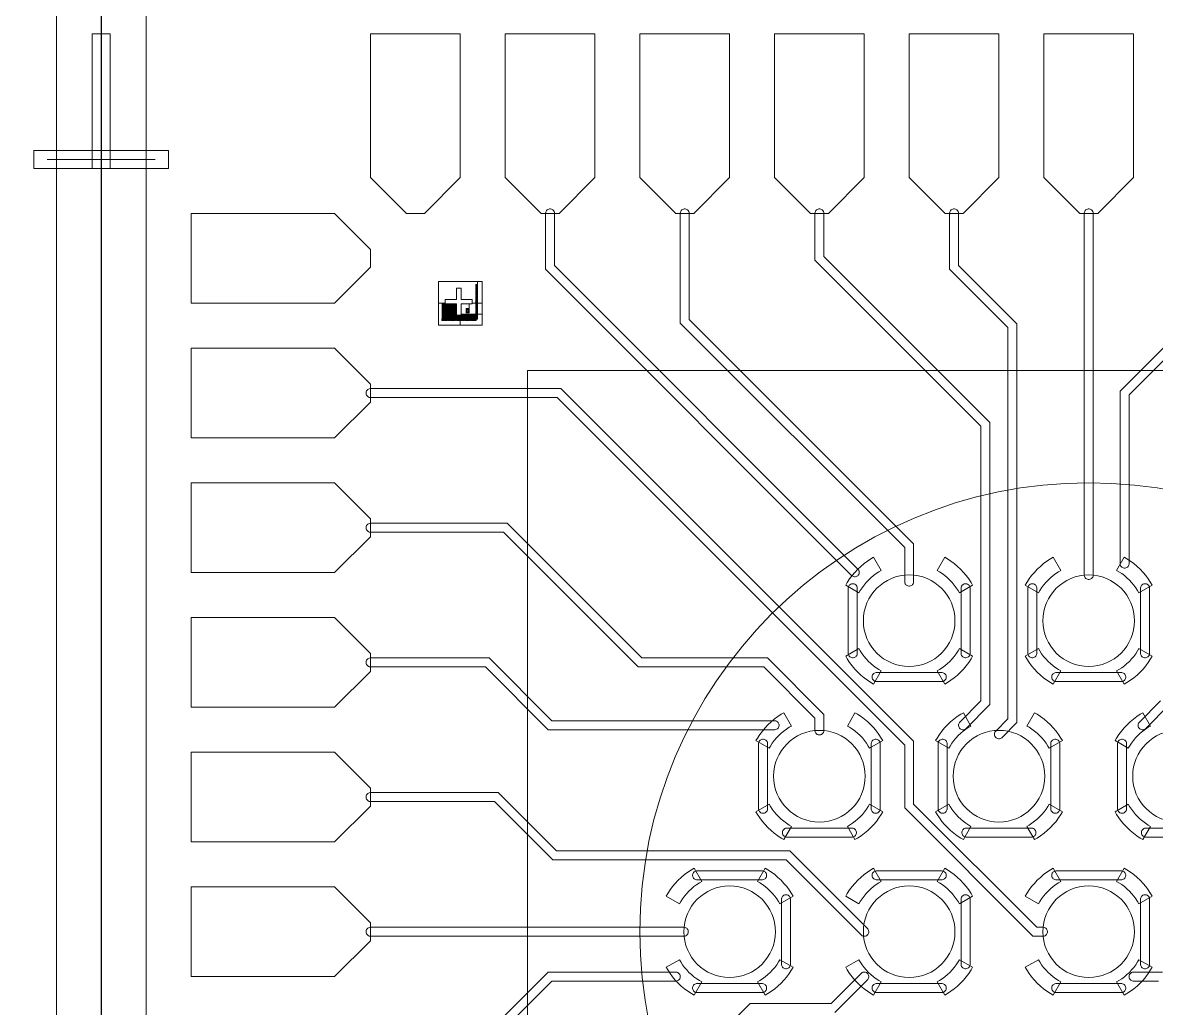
# Model space of a CAD drawing. Extents: x -17000 to 83000, y -71302 to 39000.
# Drawn here: x 43125 to 55753, y -853 to 10125 of the extents above; entities that cross this region are included whole.
import ezdxf

# ---------------------------------------------------------------- set-up
doc = ezdxf.new("R2010")
doc.units = 0
doc.layers.get('0').update_dxf_attribs({"lineweight": 25, "true_color": 0xffffff})
for name, color, linetype, lineweight, true_color in [('Alighners', 3, 'Continuous', 5, 0x00ff00), ('Boundaries', 6, 'Continuous', 5, 0xff00ff), ('Central Electrodes', 5, 'Continuous', 5, 0x0000ff), ('Connectors', 4, 'Continuous', 5, 0x00ffff), ('Dicing', 1, 'Continuous', 25, 0xff0000), ('Reference Electrodes', 30, 'Continuous', 5, 0xff7f00)]:
    doc.layers.add(name, color=color, linetype=linetype, lineweight=lineweight, true_color=true_color)

# ---------------------------------------------------------------- blocks, each defined once
blk = doc.blocks.new('T_alignment')
at = {"layer": 'Alighners'}
for points in [[(-600, 700), (600, 700)], [(0, -600), (0, 600)]]:
    blk.add_lwpolyline(points, dxfattribs=at)
blk = doc.blocks.new('BIG_photolith_alignment1')
at = {"layer": 'Alighners'}
for points in [[(-225, -17.5), (-225, 225), (210, 225), (210, 190), (190, 190), (190, 185), (210, 185), (210, 180.5), (190, 180.5), (190, 175.5), (210, 175.5), (210, 171), (190, 171), (190, 166), (210, 166), (210, 161.5), (190, 161.5), (190, 156.5), (210, 156.5), (210, 152), (190, 152), (190, 147), (210, 147), (210, 142.5), (190, 142.5), (190, 137.5), (210, 137.5), (210, 133), (190, 133), (190, 128), (210, 128), (210, 123.5), (190, 123.5), (190, 118.5), (210, 118.5), (210, 114), (190, 114), (190, 109), (210, 109), (210, 104.5), (190, 104.5), (190, 99.5), (210, 99.5), (210, 95), (190, 95), (190, 90), (210, 90), (210, 85.5), (190, 85.5), (190, 80.5), (210, 80.5), (210, 76), (190, 76), (190, 71), (210, 71), (210, 66.5), (190, 66.5), (190, 61.5), (210, 61.5), (210, 57), (190, 57), (190, 52), (210, 52), (210, 47.5), (190, 47.5), (190, 42.5), (210, 42.5), (210, 38), (190, 38), (190, 33), (210, 33), (210, 28.5), (190, 28.5), (190, 23.5), (210, 23.5), (210, 19), (190, 19), (190, 14), (210, 14), (210, 9.5), (190, 9.5), (190, 4.5), (210, 4.5), (210, 0), (185, 0), (185, -5), (210, -5), (210, -9.5), (190, -9.5), (190, -14.5), (210, -14.5), (210, 225), (260, 225), (260, -17.5), (150, -17.5), (150, 25), (25, 25), (25, 150), (-25, 150), (-25, 25), (-150, 25), (-150, -17.5)], [(-225, -260), (-225, -17.5), (-185, -17.5), (-185, -190), (-190, -190), (-190, -210), (-185, -210), (-185, -17.5), (-175.5, -17.5), (-175.5, -190), (-180.5, -190), (-180.5, -210), (-175.5, -210), (-175.5, -17.5), (-166, -17.5), (-166, -190), (-171, -190), (-171, -210), (-166, -210), (-166, -17.5), (-156.5, -17.5), (-156.5, -190), (-161.5, -190), (-161.5, -210), (-156.5, -210), (-156.5, -17.5), (-150, -17.5), (-150, -25), (-147, -25), (-147, -190), (-152, -190), (-152, -210), (-147, -210), (-147, -25), (-137.5, -25), (-137.5, -190), (-142.5, -190), (-142.5, -210), (-137.5, -210), (-137.5, -25), (-128, -25), (-128, -190), (-133, -190), (-133, -210), (-128, -210), (-128, -25), (-118.5, -25), (-118.5, -190), (-123.5, -190), (-123.5, -210), (-118.5, -210), (-118.5, -25), (-109, -25), (-109, -190), (-114, -190), (-114, -210), (-109, -210), (-109, -25), (-99.5, -25), (-99.5, -190), (-104.5, -190), (-104.5, -210), (-99.5, -210), (-99.5, -25), (-90, -25), (-90, -190), (-95, -190), (-95, -210), (-90, -210), (-90, -25), (-80.5, -25), (-80.5, -190), (-85.5, -190), (-85.5, -210), (-80.5, -210), (-80.5, -25), (-71, -25), (-71, -190), (-76, -190), (-76, -210), (-71, -210), (-71, -25), (-61.5, -25), (-61.5, -190), (-66.5, -190), (-66.5, -210), (-61.5, -210), (-61.5, -25), (-52, -25), (-52, -190), (-57, -190), (-57, -210), (-52, -210), (-52, -25), (-42.5, -25), (-42.5, -190), (-47.5, -190), (-47.5, -210), (-42.5, -210), (-42.5, -25), (-33, -25), (-33, -190), (-38, -190), (-38, -210), (-33, -210), (-33, -25), (-25, -25), (-25, -150), (-23.5, -150), (-23.5, -190), (-28.5, -190), (-28.5, -210), (-23.5, -210), (-23.5, -150), (-14, -150), (-14, -190), (-19, -190), (-19, -210), (-14, -210), (-14, -150), (-4.5, -150), (-4.5, -190), (-9.5, -190), (-9.5, -210), (-4.5, -210), (-4.5, -150), (5, -150), (5, -185), (0, -185), (0, -210), (5, -210), (5, -150), (14.5, -150), (14.5, -190), (9.5, -190), (9.5, -210), (14.5, -210), (14.5, -150), (17.5, -150), (17.5, -260)], [(25, -138.75), (25, -25), (117.5, -25), (117.5, -77.5), (82.5, -77.5), (82.5, -122.5), (117.5, -122.5), (117.5, -25), (150, -25), (150, -17.5), (210, -17.5), (210, -19), (190, -19), (190, -24), (210, -24), (210, -28.5), (190, -28.5), (190, -33.5), (210, -33.5), (210, -38), (190, -38), (190, -43), (210, -43), (210, -47.5), (190, -47.5), (190, -52.5), (210, -52.5), (210, -57), (190, -57), (190, -62), (210, -62), (210, -66.5), (190, -66.5), (190, -71.5), (210, -71.5), (210, -76), (190, -76), (190, -81), (210, -81), (210, -85.5), (190, -85.5), (190, -90.5), (210, -90.5), (210, -95), (190, -95), (190, -100), (210, -100), (210, -104.5), (190, -104.5), (190, -109.5), (210, -109.5), (210, -114), (190, -114), (190, -119), (210, -119), (210, -123.5), (190, -123.5), (190, -128.5), (210, -128.5), (210, -133), (190, -133), (190, -138), (210, -138), (210, -17.5), (260, -17.5), (260, -138.75)], [(92.5, -117.5), (92.5, -110), (95, -112.5), (105, -112.5), (107.5, -110), (107.5, -90), (105, -87.5), (95, -87.5), (92.5, -90), (92.5, -117.5), (87.5, -112.5), (87.5, -87.5), (92.5, -82.5), (107.5, -82.5), (112.5, -87.5), (112.5, -112.5), (107.5, -117.5)], [(17.5, -260), (17.5, -150), (24, -150), (24, -190), (19, -190), (19, -210), (24, -210), (24, -150), (25, -150), (25, -138.75), (33.5, -138.75), (33.5, -190), (28.5, -190), (28.5, -210), (33.5, -210), (33.5, -138.75), (43, -138.75), (43, -190), (38, -190), (38, -210), (43, -210), (43, -138.75), (52.5, -138.75), (52.5, -190), (47.5, -190), (47.5, -210), (52.5, -210), (52.5, -138.75), (62, -138.75), (62, -190), (57, -190), (57, -210), (62, -210), (62, -138.75), (71.5, -138.75), (71.5, -190), (66.5, -190), (66.5, -210), (71.5, -210), (71.5, -138.75), (81, -138.75), (81, -190), (76, -190), (76, -210), (81, -210), (81, -138.75), (90.5, -138.75), (90.5, -190), (85.5, -190), (85.5, -210), (90.5, -210), (90.5, -138.75), (100, -138.75), (100, -190), (95, -190), (95, -210), (100, -210), (100, -138.75), (109.5, -138.75), (109.5, -190), (104.5, -190), (104.5, -210), (109.5, -210), (109.5, -138.75), (119, -138.75), (119, -190), (114, -190), (114, -210), (119, -210), (119, -138.75), (128.5, -138.75), (128.5, -190), (123.5, -190), (123.5, -210), (128.5, -210), (128.5, -138.75), (138, -138.75), (138, -190), (133, -190), (133, -210), (138, -210), (138, -138.75), (147.5, -138.75), (147.5, -190), (142.5, -190), (142.5, -210), (147.5, -210), (147.5, -138.75), (157, -138.75), (157, -190), (152, -190), (152, -210), (157, -210), (157, -138.75), (166.5, -138.75), (166.5, -190), (161.5, -190), (161.5, -210), (166.5, -210), (166.5, -138.75), (176, -138.75), (176, -190), (171, -190), (171, -210), (176, -210), (176, -138.75), (185.5, -138.75), (185.5, -190), (180.5, -190), (180.5, -210), (185.5, -210), (185.5, -138.75), (210, -138.75), (210, -142.5), (190, -142.5), (190, -147.5), (210, -147.5), (210, -152), (190, -152), (190, -157), (210, -157), (210, -161.5), (190, -161.5), (190, -166.5), (210, -166.5), (210, -171), (190, -171), (190, -176), (210, -176), (210, -180.5), (190, -180.5), (190, -185.5), (210, -185.5), (210, -190), (190, -190), (190, -210), (195, -210), (195, -195), (210, -195), (210, -138.75), (260, -138.75), (260, -260)]]:
    blk.add_lwpolyline(points, close=True, dxfattribs=at)

msp = doc.modelspace()

# ---------------------------------------------------------------- linework, layer by layer
at = {"layer": 'Alighners'}
msp.add_lwpolyline([(43249.137, 8501.916), (43249.137, 8701.916), (43899.137, 8701.916), (43899.137, 10001.916), (44099.137, 10001.916), (44099.137, 8701.916), (44749.137, 8701.916), (44749.137, 8501.916)], close=True, dxfattribs=at)
for points in [[(43899.137, 10001.916), (43899.137, 8501.916)], [(44099.137, 10001.916), (43899.137, 10001.916)], [(44099.137, 8501.916), (44099.137, 10001.916)], [(43249.137, 8701.916), (43249.137, 8501.916)], [(44749.137, 8701.916), (43249.137, 8701.916)], [(44749.137, 8501.916), (44749.137, 8701.916)], [(43249.137, 8501.916), (44749.137, 8501.916)], [(43899.137, 8501.916), (44099.137, 8501.916)]]:
    msp.add_lwpolyline(points, dxfattribs=at)
at = {"layer": 'Boundaries'}
for points in [[(43500, -10500), (43500, 10500)], [(44500, 10500), (44500, -10500)], [(61250, 6250), (48750, 6250)], [(48750, 6250), (48750, -6250)]]:
    msp.add_lwpolyline(points, dxfattribs=at)
for centre, radius in [((33000, -11000), 50000), ((33000, -11000), 47500), ((55000, 0), 5000)]:
    msp.add_circle(centre, radius, dxfattribs=at)
at = {"layer": 'Central Electrodes'}
for points in [[(47400, 8000), (47000, 8400), (47000, 10000), (48000, 10000), (48000, 8400), (47600, 8000)], [(48900, 8000), (48500, 8400), (48500, 10000), (49500, 10000), (49500, 8400), (49100, 8000)], [(50400, 8000), (50000, 8400), (50000, 10000), (51000, 10000), (51000, 8400), (50600, 8000)], [(51900, 8000), (51500, 8400), (51500, 10000), (52500, 10000), (52500, 8400), (52100, 8000)], [(53400, 8000), (53000, 8400), (53000, 10000), (54000, 10000), (54000, 8400), (53600, 8000)], [(54900, 8000), (54500, 8400), (54500, 10000), (55500, 10000), (55500, 8400), (55100, 8000)], [(45000, 7000), (45000, 8000), (46600, 8000), (47000, 7600), (47000, 7400), (46600, 7000)], [(45000, 5500), (45000, 6500), (46600, 6500), (47000, 6100), (47000, 5900), (46600, 5500)], [(45000, 4000), (45000, 5000), (46600, 5000), (47000, 4600), (47000, 4400), (46600, 4000)], [(45000, 2500), (45000, 3500), (46600, 3500), (47000, 3100), (47000, 2900), (46600, 2500)], [(45000, 1000), (45000, 2000), (46600, 2000), (47000, 1600), (47000, 1400), (46600, 1000)], [(45000, -500), (45000, 500), (46600, 500), (47000, 100), (47000, -100), (46600, -500)]]:
    msp.add_lwpolyline(points, close=True, dxfattribs=at)
for centre in [(53000, 3464.102), (55000, 3464.102), (52000, 1732.051), (54000, 1732.051), (56000, 1732.051), (51000, 0), (53000, 0), (55000, 0)]:
    msp.add_circle(centre, 510.252, dxfattribs=at)
at = {"layer": 'Connectors'}
for points in [[(52399.56, 3952.812), (52389.711, 3952.816), (52380.052, 3954.741), (52370.954, 3958.513), (52362.766, 3963.988), (48950, 7379.3), (48950, 8004.925), (48951.921, 8014.584), (48955.691, 8023.684), (48961.162, 8031.873), (48968.127, 8038.838), (48976.316, 8044.309), (48985.416, 8048.079), (48995.075, 8050), (49004.925, 8050), (49014.584, 8048.079), (49023.684, 8044.309), (49031.873, 8038.838), (49038.838, 8031.873), (49044.309, 8023.684), (49048.079, 8014.584), (49050, 8004.925), (49050, 7420.7), (52433.503, 4034.673), (52438.972, 4026.481), (52442.738, 4017.381), (52444.656, 4007.72), (52444.652, 3997.871), (52442.727, 3988.212), (52438.955, 3979.114), (52433.48, 3970.926), (52426.513, 3963.965), (52418.321, 3958.496), (52409.221, 3954.73)], [(52995.075, 3850), (52985.416, 3851.921), (52976.316, 3855.691), (52968.127, 3861.162), (52961.162, 3868.127), (52955.691, 3876.316), (52951.921, 3885.416), (52950, 3895.075), (52950, 4279.29), (50450, 6779.29), (50450, 8004.925), (50451.921, 8014.584), (50455.691, 8023.684), (50461.162, 8031.873), (50468.127, 8038.838), (50476.316, 8044.309), (50485.416, 8048.079), (50495.075, 8050), (50504.925, 8050), (50514.584, 8048.079), (50523.684, 8044.309), (50531.873, 8038.838), (50538.838, 8031.873), (50544.309, 8023.684), (50548.079, 8014.584), (50550, 8004.925), (50550, 6820.71), (53050, 4320.71), (53050, 3895.075), (53048.079, 3885.416), (53044.309, 3876.316), (53038.838, 3868.127), (53031.873, 3861.162), (53023.684, 3855.691), (53014.584, 3851.921), (53004.925, 3850)], [(53595.075, 2250), (53585.415, 2251.922), (53576.316, 2255.691), (53568.127, 2261.162), (53561.162, 2268.127), (53555.691, 2276.316), (53551.922, 2285.415), (53550, 2295.075), (53550, 2304.924), (53551.922, 2314.584), (53555.691, 2323.684), (53561.163, 2331.873), (53800, 2570.71), (53800, 5629.29), (51950, 7479.29), (51950, 8004.925), (51951.921, 8014.584), (51955.691, 8023.684), (51961.162, 8031.873), (51968.127, 8038.838), (51976.316, 8044.309), (51985.416, 8048.079), (51995.075, 8050), (52004.925, 8050), (52014.584, 8048.079), (52023.684, 8044.309), (52031.873, 8038.838), (52038.838, 8031.873), (52044.309, 8023.684), (52048.079, 8014.584), (52050, 8004.925), (52050, 7520.71), (53900, 5670.71), (53900, 2529.29), (53631.873, 2261.163), (53623.684, 2255.691), (53614.584, 2251.922), (53604.924, 2250)], [(53995.075, 2150), (53985.415, 2151.922), (53976.316, 2155.691), (53968.127, 2161.162), (53961.162, 2168.127), (53955.691, 2176.316), (53951.922, 2185.415), (53950, 2195.075), (53950, 2204.924), (53951.922, 2214.584), (53955.691, 2223.684), (53961.163, 2231.873), (54100, 2370.71), (54100, 6729.29), (53450, 7379.29), (53450, 8004.925), (53451.921, 8014.584), (53455.691, 8023.684), (53461.162, 8031.873), (53468.127, 8038.838), (53476.316, 8044.309), (53485.416, 8048.079), (53495.075, 8050), (53504.925, 8050), (53514.584, 8048.079), (53523.684, 8044.309), (53531.873, 8038.838), (53538.838, 8031.873), (53544.309, 8023.684), (53548.079, 8014.584), (53550, 8004.925), (53550, 7420.71), (54200, 6770.71), (54200, 2329.29), (54031.873, 2161.163), (54023.684, 2155.691), (54014.584, 2151.922), (54004.924, 2150)], [(54995.075, 3924.354), (54985.416, 3926.275), (54976.316, 3930.045), (54968.127, 3935.516), (54961.162, 3942.481), (54955.691, 3950.67), (54951.921, 3959.77), (54950, 3969.429), (54950, 8004.925), (54951.921, 8014.584), (54955.691, 8023.684), (54961.162, 8031.873), (54968.127, 8038.838), (54976.316, 8044.309), (54985.416, 8048.079), (54995.075, 8050), (55004.925, 8050), (55014.584, 8048.079), (55023.684, 8044.309), (55031.873, 8038.838), (55038.838, 8031.873), (55044.309, 8023.684), (55048.079, 8014.584), (55050, 8004.925), (55050, 3969.429), (55048.079, 3959.77), (55044.309, 3950.67), (55038.838, 3942.481), (55031.873, 3935.516), (55023.684, 3930.045), (55014.584, 3926.275), (55004.925, 3924.354)], [(54379.29, -50), (52950, 1379.29), (52950, 2079.29), (49079.29, 5950), (46995.075, 5950), (46985.416, 5951.921), (46976.316, 5955.691), (46968.127, 5961.162), (46961.162, 5968.127), (46955.691, 5976.316), (46951.921, 5985.416), (46950, 5995.075), (46950, 6004.925), (46951.921, 6014.584), (46955.691, 6023.684), (46961.162, 6031.873), (46968.127, 6038.838), (46976.316, 6044.309), (46985.416, 6048.079), (46995.075, 6050), (49120.71, 6050), (53050, 2120.71), (53050, 1420.71), (54420.71, 50), (54494.673, 50), (54504.332, 48.079), (54513.432, 44.309), (54521.621, 38.838), (54528.586, 31.873), (54534.057, 23.684), (54537.827, 14.584), (54539.748, 4.925), (54539.748, -4.925), (54537.827, -14.584), (54534.057, -23.684), (54528.586, -31.873), (54521.621, -38.838), (54513.432, -44.309), (54504.332, -48.079), (54494.673, -50)], [(51995.075, 2192.303), (51985.416, 2194.224), (51976.316, 2197.994), (51968.127, 2203.465), (51961.162, 2210.43), (51955.691, 2218.619), (51951.921, 2227.719), (51950, 2237.378), (51950, 2379.29), (51379.29, 2950), (49979.29, 2950), (48479.29, 4450), (46995.075, 4450), (46985.416, 4451.921), (46976.316, 4455.691), (46968.127, 4461.162), (46961.162, 4468.127), (46955.691, 4476.316), (46951.921, 4485.416), (46950, 4495.075), (46950, 4504.925), (46951.921, 4514.584), (46955.691, 4523.684), (46961.162, 4531.873), (46968.127, 4538.838), (46976.316, 4544.309), (46985.416, 4548.079), (46995.075, 4550), (48520.71, 4550), (50020.71, 3050), (51420.71, 3050), (52050, 2420.71), (52050, 2237.378), (52048.079, 2227.719), (52044.309, 2218.619), (52038.838, 2210.43), (52031.873, 2203.465), (52023.684, 2197.994), (52014.584, 2194.224), (52004.925, 2192.303)], [(52367.207, 3051.602), (52357.548, 3053.523), (52348.448, 3057.293), (52340.259, 3062.764), (52333.294, 3069.729), (52327.823, 3077.918), (52324.053, 3087.018), (52322.132, 3096.677), (52322.132, 3831.527), (52324.053, 3841.186), (52327.823, 3850.286), (52333.294, 3858.475), (52340.259, 3865.44), (52348.448, 3870.911), (52357.548, 3874.681), (52367.207, 3876.602), (52377.057, 3876.602), (52386.716, 3874.681), (52395.816, 3870.911), (52404.005, 3865.44), (52410.97, 3858.475), (52416.441, 3850.286), (52420.211, 3841.186), (52422.132, 3831.527), (52422.132, 3096.677), (52420.211, 3087.018), (52416.441, 3077.918), (52410.97, 3069.729), (52404.005, 3062.764), (52395.816, 3057.293), (52386.716, 3053.523), (52377.057, 3051.602)], [(53622.943, 3051.602), (53613.284, 3053.523), (53604.184, 3057.293), (53595.995, 3062.764), (53589.03, 3069.729), (53583.559, 3077.918), (53579.789, 3087.018), (53577.868, 3096.677), (53577.868, 3831.527), (53579.789, 3841.186), (53583.559, 3850.286), (53589.03, 3858.475), (53595.995, 3865.44), (53604.184, 3870.911), (53613.284, 3874.681), (53622.943, 3876.602), (53632.793, 3876.602), (53642.452, 3874.681), (53651.552, 3870.911), (53659.741, 3865.44), (53666.706, 3858.475), (53672.177, 3850.286), (53675.947, 3841.186), (53677.868, 3831.527), (53677.868, 3096.677), (53675.947, 3087.018), (53672.177, 3077.918), (53666.706, 3069.729), (53659.741, 3062.764), (53651.552, 3057.293), (53642.452, 3053.523), (53632.793, 3051.602)], [(54367.207, 3051.602), (54357.548, 3053.523), (54348.448, 3057.293), (54340.259, 3062.764), (54333.294, 3069.729), (54327.823, 3077.918), (54324.053, 3087.018), (54322.132, 3096.677), (54322.132, 3831.527), (54324.053, 3841.186), (54327.823, 3850.286), (54333.294, 3858.475), (54340.259, 3865.44), (54348.448, 3870.911), (54357.548, 3874.681), (54367.207, 3876.602), (54377.057, 3876.602), (54386.716, 3874.681), (54395.816, 3870.911), (54404.005, 3865.44), (54410.97, 3858.475), (54416.441, 3850.286), (54420.211, 3841.186), (54422.132, 3831.527), (54422.132, 3096.677), (54420.211, 3087.018), (54416.441, 3077.918), (54410.97, 3069.729), (54404.005, 3062.764), (54395.816, 3057.293), (54386.716, 3053.523), (54377.057, 3051.602)], [(55622.943, 3051.602), (55613.284, 3053.523), (55604.184, 3057.293), (55595.995, 3062.764), (55589.03, 3069.729), (55583.559, 3077.918), (55579.789, 3087.018), (55577.868, 3096.677), (55577.868, 3831.527), (55579.789, 3841.186), (55583.559, 3850.286), (55589.03, 3858.475), (55595.995, 3865.44), (55604.184, 3870.911), (55613.284, 3874.681), (55622.943, 3876.602), (55632.793, 3876.602), (55642.452, 3874.681), (55651.552, 3870.911), (55659.741, 3865.44), (55666.706, 3858.475), (55672.177, 3850.286), (55675.947, 3841.186), (55677.868, 3831.527), (55677.868, 3096.677), (55675.947, 3087.018), (55672.177, 3077.918), (55666.706, 3069.729), (55659.741, 3062.764), (55651.552, 3057.293), (55642.452, 3053.523), (55632.793, 3051.602)], [(48979.29, 2250), (48279.29, 2950), (46995.075, 2950), (46985.416, 2951.921), (46976.316, 2955.691), (46968.127, 2961.162), (46961.162, 2968.127), (46955.691, 2976.316), (46951.921, 2985.416), (46950, 2995.075), (46950, 3004.925), (46951.921, 3014.584), (46955.691, 3023.684), (46961.162, 3031.873), (46968.127, 3038.838), (46976.316, 3044.309), (46985.416, 3048.079), (46995.075, 3050), (48320.71, 3050), (49020.71, 2350), (51504.925, 2350), (51514.584, 2348.079), (51523.684, 2344.309), (51531.873, 2338.838), (51538.838, 2331.873), (51544.309, 2323.684), (51548.079, 2314.584), (51550, 2304.925), (51550, 2295.075), (51548.079, 2285.416), (51544.309, 2276.316), (51538.838, 2268.127), (51531.873, 2261.162), (51523.684, 2255.691), (51514.584, 2251.921), (51504.925, 2250)], [(52632.575, 2786.233), (52622.916, 2788.154), (52613.816, 2791.924), (52605.627, 2797.395), (52598.662, 2804.36), (52593.191, 2812.549), (52589.421, 2821.649), (52587.5, 2831.308), (52587.5, 2841.158), (52589.421, 2850.817), (52593.191, 2859.917), (52598.662, 2868.106), (52605.627, 2875.071), (52613.816, 2880.542), (52622.916, 2884.312), (52632.575, 2886.233), (53367.425, 2886.233), (53377.084, 2884.312), (53386.184, 2880.542), (53394.373, 2875.071), (53401.338, 2868.106), (53406.809, 2859.917), (53410.579, 2850.817), (53412.5, 2841.158), (53412.5, 2831.308), (53410.579, 2821.649), (53406.809, 2812.549), (53401.338, 2804.36), (53394.373, 2797.395), (53386.184, 2791.924), (53377.084, 2788.154), (53367.425, 2786.233)], [(54632.575, 2786.233), (54622.916, 2788.154), (54613.816, 2791.924), (54605.627, 2797.395), (54598.662, 2804.36), (54593.191, 2812.549), (54589.421, 2821.649), (54587.5, 2831.308), (54587.5, 2841.158), (54589.421, 2850.817), (54593.191, 2859.917), (54598.662, 2868.106), (54605.627, 2875.071), (54613.816, 2880.542), (54622.916, 2884.312), (54632.575, 2886.233), (55367.425, 2886.233), (55377.084, 2884.312), (55386.184, 2880.542), (55394.373, 2875.071), (55401.338, 2868.106), (55406.809, 2859.917), (55410.579, 2850.817), (55412.5, 2841.158), (55412.5, 2831.308), (55410.579, 2821.649), (55406.809, 2812.549), (55401.338, 2804.36), (55394.373, 2797.395), (55386.184, 2791.924), (55377.084, 2788.154), (55367.425, 2786.233)], [(51367.207, 1319.551), (51357.548, 1321.472), (51348.448, 1325.242), (51340.259, 1330.713), (51333.294, 1337.678), (51327.823, 1345.867), (51324.053, 1354.967), (51322.132, 1364.626), (51322.132, 2099.476), (51324.053, 2109.135), (51327.823, 2118.235), (51333.294, 2126.424), (51340.259, 2133.389), (51348.448, 2138.86), (51357.548, 2142.63), (51367.207, 2144.551), (51377.057, 2144.551), (51386.716, 2142.63), (51395.816, 2138.86), (51404.005, 2133.389), (51410.97, 2126.424), (51416.441, 2118.235), (51420.211, 2109.135), (51422.132, 2099.476), (51422.132, 1364.626), (51420.211, 1354.967), (51416.441, 1345.867), (51410.97, 1337.678), (51404.005, 1330.713), (51395.816, 1325.242), (51386.716, 1321.472), (51377.057, 1319.551)], [(52622.943, 1319.551), (52613.284, 1321.472), (52604.184, 1325.242), (52595.995, 1330.713), (52589.03, 1337.678), (52583.559, 1345.867), (52579.789, 1354.967), (52577.868, 1364.626), (52577.868, 2099.476), (52579.789, 2109.135), (52583.559, 2118.235), (52589.03, 2126.424), (52595.995, 2133.389), (52604.184, 2138.86), (52613.284, 2142.63), (52622.943, 2144.551), (52632.793, 2144.551), (52642.452, 2142.63), (52651.552, 2138.86), (52659.741, 2133.389), (52666.706, 2126.424), (52672.177, 2118.235), (52675.947, 2109.135), (52677.868, 2099.476), (52677.868, 1364.626), (52675.947, 1354.967), (52672.177, 1345.867), (52666.706, 1337.678), (52659.741, 1330.713), (52651.552, 1325.242), (52642.452, 1321.472), (52632.793, 1319.551)], [(53367.207, 1319.551), (53357.548, 1321.472), (53348.448, 1325.242), (53340.259, 1330.713), (53333.294, 1337.678), (53327.823, 1345.867), (53324.053, 1354.967), (53322.132, 1364.626), (53322.132, 2099.476), (53324.053, 2109.135), (53327.823, 2118.235), (53333.294, 2126.424), (53340.259, 2133.389), (53348.448, 2138.86), (53357.548, 2142.63), (53367.207, 2144.551), (53377.057, 2144.551), (53386.716, 2142.63), (53395.816, 2138.86), (53404.005, 2133.389), (53410.97, 2126.424), (53416.441, 2118.235), (53420.211, 2109.135), (53422.132, 2099.476), (53422.132, 1364.626), (53420.211, 1354.967), (53416.441, 1345.867), (53410.97, 1337.678), (53404.005, 1330.713), (53395.816, 1325.242), (53386.716, 1321.472), (53377.057, 1319.551)], [(54622.943, 1319.551), (54613.284, 1321.472), (54604.184, 1325.242), (54595.995, 1330.713), (54589.03, 1337.678), (54583.559, 1345.867), (54579.789, 1354.967), (54577.868, 1364.626), (54577.868, 2099.476), (54579.789, 2109.135), (54583.559, 2118.235), (54589.03, 2126.424), (54595.995, 2133.389), (54604.184, 2138.86), (54613.284, 2142.63), (54622.943, 2144.551), (54632.793, 2144.551), (54642.452, 2142.63), (54651.552, 2138.86), (54659.741, 2133.389), (54666.706, 2126.424), (54672.177, 2118.235), (54675.947, 2109.135), (54677.868, 2099.476), (54677.868, 1364.626), (54675.947, 1354.967), (54672.177, 1345.867), (54666.706, 1337.678), (54659.741, 1330.713), (54651.552, 1325.242), (54642.452, 1321.472), (54632.793, 1319.551)], [(55367.207, 1319.551), (55357.548, 1321.472), (55348.448, 1325.242), (55340.259, 1330.713), (55333.294, 1337.678), (55327.823, 1345.867), (55324.053, 1354.967), (55322.132, 1364.626), (55322.132, 2099.476), (55324.053, 2109.135), (55327.823, 2118.235), (55333.294, 2126.424), (55340.259, 2133.389), (55348.448, 2138.86), (55357.548, 2142.63), (55367.207, 2144.551), (55377.057, 2144.551), (55386.716, 2142.63), (55395.816, 2138.86), (55404.005, 2133.389), (55410.97, 2126.424), (55416.441, 2118.235), (55420.211, 2109.135), (55422.132, 2099.476), (55422.132, 1364.626), (55420.211, 1354.967), (55416.441, 1345.867), (55410.97, 1337.678), (55404.005, 1330.713), (55395.816, 1325.242), (55386.716, 1321.472), (55377.057, 1319.551)], [(52495.076, -50), (52485.416, -48.078), (52476.316, -44.309), (52468.127, -38.837), (51629.29, 800), (49029.29, 800), (48379.29, 1450), (46995.075, 1450), (46985.416, 1451.921), (46976.316, 1455.691), (46968.127, 1461.162), (46961.162, 1468.127), (46955.691, 1476.316), (46951.921, 1485.416), (46950, 1495.075), (46950, 1504.925), (46951.921, 1514.584), (46955.691, 1523.684), (46961.162, 1531.873), (46968.127, 1538.838), (46976.316, 1544.309), (46985.416, 1548.079), (46995.075, 1550), (48420.71, 1550), (49070.71, 900), (51670.71, 900), (52538.837, 31.873), (52544.309, 23.684), (52548.078, 14.584), (52550, 4.924), (52550, -4.925), (52548.078, -14.585), (52544.309, -23.684), (52538.838, -31.873), (52531.873, -38.838), (52523.684, -44.309), (52514.585, -48.078), (52504.925, -50)], [(51632.575, 1054.182), (51622.916, 1056.103), (51613.816, 1059.873), (51605.627, 1065.344), (51598.662, 1072.309), (51593.191, 1080.498), (51589.421, 1089.598), (51587.5, 1099.257), (51587.5, 1109.107), (51589.421, 1118.766), (51593.191, 1127.866), (51598.662, 1136.055), (51605.627, 1143.02), (51613.816, 1148.491), (51622.916, 1152.261), (51632.575, 1154.182), (52367.425, 1154.182), (52377.084, 1152.261), (52386.184, 1148.491), (52394.373, 1143.02), (52401.338, 1136.055), (52406.809, 1127.866), (52410.579, 1118.766), (52412.5, 1109.107), (52412.5, 1099.257), (52410.579, 1089.598), (52406.809, 1080.498), (52401.338, 1072.309), (52394.373, 1065.344), (52386.184, 1059.873), (52377.084, 1056.103), (52367.425, 1054.182)], [(53632.575, 1054.182), (53622.916, 1056.103), (53613.816, 1059.873), (53605.627, 1065.344), (53598.662, 1072.309), (53593.191, 1080.498), (53589.421, 1089.598), (53587.5, 1099.257), (53587.5, 1109.107), (53589.421, 1118.766), (53593.191, 1127.866), (53598.662, 1136.055), (53605.627, 1143.02), (53613.816, 1148.491), (53622.916, 1152.261), (53632.575, 1154.182), (54367.425, 1154.182), (54377.084, 1152.261), (54386.184, 1148.491), (54394.373, 1143.02), (54401.338, 1136.055), (54406.809, 1127.866), (54410.579, 1118.766), (54412.5, 1109.107), (54412.5, 1099.257), (54410.579, 1089.598), (54406.809, 1080.498), (54401.338, 1072.309), (54394.373, 1065.344), (54386.184, 1059.873), (54377.084, 1056.103), (54367.425, 1054.182)], [(50632.575, 577.868), (50622.916, 579.789), (50613.816, 583.559), (50605.627, 589.03), (50598.662, 595.995), (50593.191, 604.184), (50589.421, 613.284), (50587.5, 622.943), (50587.5, 632.793), (50589.421, 642.452), (50593.191, 651.552), (50598.662, 659.741), (50605.627, 666.706), (50613.816, 672.177), (50622.916, 675.947), (50632.575, 677.868), (51367.425, 677.868), (51377.084, 675.947), (51386.184, 672.177), (51394.373, 666.706), (51401.338, 659.741), (51406.809, 651.552), (51410.579, 642.452), (51412.5, 632.793), (51412.5, 622.943), (51410.579, 613.284), (51406.809, 604.184), (51401.338, 595.995), (51394.373, 589.03), (51386.184, 583.559), (51377.084, 579.789), (51367.425, 577.868)], [(52632.575, 577.868), (52622.916, 579.789), (52613.816, 583.559), (52605.627, 589.03), (52598.662, 595.995), (52593.191, 604.184), (52589.421, 613.284), (52587.5, 622.943), (52587.5, 632.793), (52589.421, 642.452), (52593.191, 651.552), (52598.662, 659.741), (52605.627, 666.706), (52613.816, 672.177), (52622.916, 675.947), (52632.575, 677.868), (53367.425, 677.868), (53377.084, 675.947), (53386.184, 672.177), (53394.373, 666.706), (53401.338, 659.741), (53406.809, 651.552), (53410.579, 642.452), (53412.5, 632.793), (53412.5, 622.943), (53410.579, 613.284), (53406.809, 604.184), (53401.338, 595.995), (53394.373, 589.03), (53386.184, 583.559), (53377.084, 579.789), (53367.425, 577.868)], [(54632.575, 577.868), (54622.916, 579.789), (54613.816, 583.559), (54605.627, 589.03), (54598.662, 595.995), (54593.191, 604.184), (54589.421, 613.284), (54587.5, 622.943), (54587.5, 632.793), (54589.421, 642.452), (54593.191, 651.552), (54598.662, 659.741), (54605.627, 666.706), (54613.816, 672.177), (54622.916, 675.947), (54632.575, 677.868), (55367.425, 677.868), (55377.084, 675.947), (55386.184, 672.177), (55394.373, 666.706), (55401.338, 659.741), (55406.809, 651.552), (55410.579, 642.452), (55412.5, 632.793), (55412.5, 622.943), (55410.579, 613.284), (55406.809, 604.184), (55401.338, 595.995), (55394.373, 589.03), (55386.184, 583.559), (55377.084, 579.789), (55367.425, 577.868)], [(51622.943, -412.5), (51613.284, -410.579), (51604.184, -406.809), (51595.995, -401.338), (51589.03, -394.373), (51583.559, -386.184), (51579.789, -377.084), (51577.868, -367.425), (51577.868, 367.425), (51579.789, 377.084), (51583.559, 386.184), (51589.03, 394.373), (51595.995, 401.338), (51604.184, 406.809), (51613.284, 410.579), (51622.943, 412.5), (51632.793, 412.5), (51642.452, 410.579), (51651.552, 406.809), (51659.741, 401.338), (51666.706, 394.373), (51672.177, 386.184), (51675.947, 377.084), (51677.868, 367.425), (51677.868, -367.425), (51675.947, -377.084), (51672.177, -386.184), (51666.706, -394.373), (51659.741, -401.338), (51651.552, -406.809), (51642.452, -410.579), (51632.793, -412.5)], [(53622.943, -412.5), (53613.284, -410.579), (53604.184, -406.809), (53595.995, -401.338), (53589.03, -394.373), (53583.559, -386.184), (53579.789, -377.084), (53577.868, -367.425), (53577.868, 367.425), (53579.789, 377.084), (53583.559, 386.184), (53589.03, 394.373), (53595.995, 401.338), (53604.184, 406.809), (53613.284, 410.579), (53622.943, 412.5), (53632.793, 412.5), (53642.452, 410.579), (53651.552, 406.809), (53659.741, 401.338), (53666.706, 394.373), (53672.177, 386.184), (53675.947, 377.084), (53677.868, 367.425), (53677.868, -367.425), (53675.947, -377.084), (53672.177, -386.184), (53666.706, -394.373), (53659.741, -401.338), (53651.552, -406.809), (53642.452, -410.579), (53632.793, -412.5)], [(55622.943, -412.5), (55613.284, -410.579), (55604.184, -406.809), (55595.995, -401.338), (55589.03, -394.373), (55583.559, -386.184), (55579.789, -377.084), (55577.868, -367.425), (55577.868, 367.425), (55579.789, 377.084), (55583.559, 386.184), (55589.03, 394.373), (55595.995, 401.338), (55604.184, 406.809), (55613.284, 410.579), (55622.943, 412.5), (55632.793, 412.5), (55642.452, 410.579), (55651.552, 406.809), (55659.741, 401.338), (55666.706, 394.373), (55672.177, 386.184), (55675.947, 377.084), (55677.868, 367.425), (55677.868, -367.425), (55675.947, -377.084), (55672.177, -386.184), (55666.706, -394.373), (55659.741, -401.338), (55651.552, -406.809), (55642.452, -410.579), (55632.793, -412.5)], [(46995.075, -50), (46985.416, -48.079), (46976.316, -44.309), (46968.127, -38.838), (46961.162, -31.873), (46955.691, -23.684), (46951.921, -14.584), (46950, -4.925), (46950, 4.925), (46951.921, 14.584), (46955.691, 23.684), (46961.162, 31.873), (46968.127, 38.838), (46976.316, 44.309), (46985.416, 48.079), (46995.075, 50), (50494.673, 50), (50504.332, 48.079), (50513.432, 44.309), (50521.621, 38.838), (50528.586, 31.873), (50534.057, 23.684), (50537.827, 14.584), (50539.748, 4.925), (50539.748, -4.925), (50537.827, -14.584), (50534.057, -23.684), (50528.586, -31.873), (50521.621, -38.838), (50513.432, -44.309), (50504.332, -48.079), (50494.673, -50)], [(50632.575, -677.868), (50622.916, -675.947), (50613.816, -672.177), (50605.627, -666.706), (50598.662, -659.741), (50593.191, -651.552), (50589.421, -642.452), (50587.5, -632.793), (50587.5, -622.943), (50589.421, -613.284), (50593.191, -604.184), (50598.662, -595.995), (50605.627, -589.03), (50613.816, -583.559), (50622.916, -579.789), (50632.575, -577.868), (51367.425, -577.868), (51377.084, -579.789), (51386.184, -583.559), (51394.373, -589.03), (51401.338, -595.995), (51406.809, -604.184), (51410.579, -613.284), (51412.5, -622.943), (51412.5, -632.793), (51410.579, -642.452), (51406.809, -651.552), (51401.338, -659.741), (51394.373, -666.706), (51386.184, -672.177), (51377.084, -675.947), (51367.425, -677.868)], [(52632.575, -677.868), (52622.916, -675.947), (52613.816, -672.177), (52605.627, -666.706), (52598.662, -659.741), (52593.191, -651.552), (52589.421, -642.452), (52587.5, -632.793), (52587.5, -622.943), (52589.421, -613.284), (52593.191, -604.184), (52598.662, -595.995), (52605.627, -589.03), (52613.816, -583.559), (52622.916, -579.789), (52632.575, -577.868), (53367.425, -577.868), (53377.084, -579.789), (53386.184, -583.559), (53394.373, -589.03), (53401.338, -595.995), (53406.809, -604.184), (53410.579, -613.284), (53412.5, -622.943), (53412.5, -632.793), (53410.579, -642.452), (53406.809, -651.552), (53401.338, -659.741), (53394.373, -666.706), (53386.184, -672.177), (53377.084, -675.947), (53367.425, -677.868)], [(54632.575, -677.868), (54622.916, -675.947), (54613.816, -672.177), (54605.627, -666.706), (54598.662, -659.741), (54593.191, -651.552), (54589.421, -642.452), (54587.5, -632.793), (54587.5, -622.943), (54589.421, -613.284), (54593.191, -604.184), (54598.662, -595.995), (54605.627, -589.03), (54613.816, -583.559), (54622.916, -579.789), (54632.575, -577.868), (55367.425, -577.868), (55377.084, -579.789), (55386.184, -583.559), (55394.373, -589.03), (55401.338, -595.995), (55406.809, -604.184), (55410.579, -613.284), (55412.5, -622.943), (55412.5, -632.793), (55410.579, -642.452), (55406.809, -651.552), (55401.338, -659.741), (55394.373, -666.706), (55386.184, -672.177), (55377.084, -675.947), (55367.425, -677.868)]]:
    msp.add_lwpolyline(points, close=True, dxfattribs=at)
for points in [[(56550, 7079.29), (55450, 5979.29), (55450, 4095.075), (55448.079, 4085.416), (55444.309, 4076.316), (55438.838, 4068.127), (55431.873, 4061.162), (55423.684, 4055.691), (55414.584, 4051.921), (55404.925, 4050), (55395.075, 4050), (55385.416, 4051.921), (55376.316, 4055.691), (55368.127, 4061.162), (55361.162, 4068.127), (55355.691, 4076.316), (55351.921, 4085.416), (55350, 4095.075), (55350, 6020.71), (56450, 7120.71)], [(55900, 2529.29), (55631.873, 2261.163), (55623.684, 2255.691), (55614.584, 2251.922), (55604.924, 2250), (55595.075, 2250), (55585.415, 2251.922), (55576.316, 2255.691), (55568.127, 2261.162), (55561.162, 2268.127), (55555.691, 2276.316), (55551.922, 2285.415), (55550, 2295.075), (55550, 2304.924), (55551.922, 2314.584), (55555.691, 2323.684), (55561.163, 2331.873), (55800, 2570.71)], [(56367.425, 1054.182), (55632.575, 1054.182), (55622.916, 1056.103), (55613.816, 1059.873), (55605.627, 1065.344), (55598.662, 1072.309), (55593.191, 1080.498), (55589.421, 1089.598), (55587.5, 1099.257), (55587.5, 1109.107), (55589.421, 1118.766), (55593.191, 1127.866), (55598.662, 1136.055), (55605.627, 1143.02), (55613.816, 1148.491), (55622.916, 1152.261), (55632.575, 1154.182), (56367.425, 1154.182)], [(47979.29, -1450), (48979.29, -450), (50404.925, -450), (50414.584, -451.921), (50423.684, -455.691), (50431.873, -461.162), (50438.838, -468.127), (50444.309, -476.316), (50448.079, -485.416), (50450, -495.075), (50450, -504.925), (50448.079, -514.584), (50444.309, -523.684), (50438.838, -531.873), (50431.873, -538.838), (50423.684, -544.309), (50414.584, -548.079), (50404.925, -550), (49020.71, -550), (48020.71, -1550)], [(50479.29, -1550), (51229.29, -800), (52129.29, -800), (52468.127, -461.163), (52476.316, -455.691), (52485.416, -451.922), (52495.076, -450), (52504.925, -450), (52514.585, -451.922), (52523.684, -455.691), (52531.873, -461.162), (52538.838, -468.127), (52544.309, -476.316), (52548.078, -485.415), (52550, -495.075), (52550, -504.924), (52548.078, -514.584), (52544.309, -523.684), (52538.837, -531.873), (52170.71, -900)], [(55779.29, -550), (55495.075, -550), (55485.416, -548.079), (55476.316, -544.309), (55468.127, -538.838), (55461.162, -531.873), (55455.691, -523.684), (55451.921, -514.584), (55450, -504.925), (55450, -495.075), (55451.921, -485.416), (55455.691, -476.316), (55461.162, -468.127), (55468.127, -461.162), (55476.316, -455.691), (55485.416, -451.921), (55495.075, -450), (55820.71, -450)]]:
    msp.add_lwpolyline(points, dxfattribs=at)
at = {"layer": 'Dicing'}
msp.add_line((44000, 39000), (44000, -61000), dxfattribs=at)
at = {"layer": 'Reference Electrodes'}
for points in [[(52440.743, 3775.442), (52293.52, 3860.442), (52310.303, 3889.513), (52336.206, 3928.896), (52364.353, 3966.704), (52394.654, 4002.814), (52427.001, 4037.1), (52461.287, 4069.448), (52497.398, 4099.748), (52535.205, 4127.895), (52574.59, 4153.799), (52603.66, 4170.582), (52688.66, 4023.358), (52663.872, 4009.047), (52632.757, 3988.581), (52602.88, 3966.34), (52574.35, 3942.399), (52547.26, 3916.842), (52521.701, 3889.751), (52497.762, 3861.221), (52475.521, 3831.346), (52455.055, 3800.229)], [(53559.257, 3775.442), (53544.945, 3800.229), (53524.479, 3831.346), (53502.238, 3861.221), (53478.299, 3889.751), (53452.74, 3916.842), (53425.649, 3942.399), (53397.12, 3966.34), (53367.243, 3988.581), (53336.127, 4009.047), (53311.34, 4023.358), (53396.34, 4170.582), (53425.409, 4153.799), (53464.794, 4127.895), (53502.602, 4099.748), (53538.713, 4069.448), (53572.999, 4037.1), (53605.346, 4002.814), (53635.646, 3966.704), (53663.793, 3928.896), (53689.697, 3889.513), (53706.48, 3860.442)], [(54440.743, 3775.442), (54293.52, 3860.442), (54310.303, 3889.513), (54336.206, 3928.896), (54364.353, 3966.704), (54394.654, 4002.814), (54427.001, 4037.1), (54461.287, 4069.448), (54497.398, 4099.748), (54535.205, 4127.895), (54574.59, 4153.799), (54603.66, 4170.582), (54688.66, 4023.358), (54663.872, 4009.047), (54632.757, 3988.581), (54602.88, 3966.34), (54574.35, 3942.399), (54547.26, 3916.842), (54521.701, 3889.751), (54497.762, 3861.221), (54475.521, 3831.346), (54455.055, 3800.229)], [(55559.257, 3775.442), (55544.945, 3800.229), (55524.479, 3831.346), (55502.238, 3861.221), (55478.299, 3889.751), (55452.74, 3916.842), (55425.65, 3942.399), (55397.12, 3966.34), (55367.243, 3988.581), (55336.127, 4009.047), (55311.34, 4023.358), (55396.34, 4170.582), (55425.409, 4153.799), (55464.794, 4127.895), (55502.602, 4099.748), (55538.713, 4069.448), (55572.999, 4037.1), (55605.346, 4002.814), (55635.646, 3966.704), (55663.793, 3928.896), (55689.697, 3889.513), (55706.48, 3860.442)], [(52603.66, 2757.621), (52574.59, 2774.405), (52535.206, 2800.309), (52497.399, 2828.454), (52461.287, 2858.756), (52427.001, 2891.103), (52394.654, 2925.389), (52364.353, 2961.499), (52336.206, 2999.308), (52310.303, 3038.691), (52293.52, 3067.762), (52440.743, 3152.762), (52455.054, 3127.974), (52475.521, 3096.858), (52497.762, 3066.982), (52521.701, 3038.452), (52547.26, 3011.362), (52574.351, 2985.803), (52602.88, 2961.864), (52632.756, 2939.622), (52663.874, 2919.156), (52688.66, 2904.845)], [(53396.34, 2757.621), (53311.34, 2904.845), (53336.126, 2919.156), (53367.244, 2939.622), (53397.12, 2961.864), (53425.649, 2985.803), (53452.74, 3011.362), (53478.299, 3038.452), (53502.238, 3066.982), (53524.479, 3096.858), (53544.945, 3127.974), (53559.257, 3152.762), (53706.48, 3067.762), (53689.696, 3038.691), (53663.794, 2999.308), (53635.646, 2961.499), (53605.346, 2925.389), (53572.999, 2891.103), (53538.713, 2858.756), (53502.601, 2828.454), (53464.794, 2800.309), (53425.41, 2774.405)], [(54603.66, 2757.621), (54574.59, 2774.405), (54535.206, 2800.309), (54497.399, 2828.454), (54461.287, 2858.756), (54427.001, 2891.103), (54394.654, 2925.389), (54364.353, 2961.499), (54336.206, 2999.308), (54310.303, 3038.691), (54293.52, 3067.762), (54440.743, 3152.762), (54455.054, 3127.974), (54475.521, 3096.858), (54497.762, 3066.982), (54521.701, 3038.452), (54547.26, 3011.362), (54574.351, 2985.803), (54602.88, 2961.864), (54632.756, 2939.622), (54663.874, 2919.156), (54688.66, 2904.845)], [(55396.34, 2757.621), (55311.34, 2904.845), (55336.126, 2919.156), (55367.244, 2939.622), (55397.12, 2961.864), (55425.649, 2985.803), (55452.74, 3011.362), (55478.299, 3038.452), (55502.238, 3066.982), (55524.479, 3096.858), (55544.945, 3127.974), (55559.257, 3152.762), (55706.48, 3067.762), (55689.697, 3038.691), (55663.794, 2999.308), (55635.646, 2961.499), (55605.346, 2925.389), (55572.999, 2891.103), (55538.713, 2858.756), (55502.601, 2828.454), (55464.794, 2800.309), (55425.41, 2774.405)], [(51440.743, 2043.391), (51293.52, 2128.391), (51310.303, 2157.462), (51336.206, 2196.845), (51364.354, 2234.653), (51394.654, 2270.764), (51427.001, 2305.05), (51461.287, 2337.397), (51497.398, 2367.697), (51535.205, 2395.844), (51574.59, 2421.748), (51603.66, 2438.531), (51688.66, 2291.307), (51663.872, 2276.996), (51632.757, 2256.53), (51602.879, 2234.288), (51574.351, 2210.35), (51547.26, 2184.791), (51521.701, 2157.7), (51497.763, 2129.172), (51475.52, 2099.294), (51455.055, 2068.178)], [(52559.257, 2043.391), (52544.945, 2068.178), (52524.479, 2099.294), (52502.237, 2129.172), (52478.299, 2157.7), (52452.74, 2184.791), (52425.649, 2210.35), (52397.121, 2234.288), (52367.243, 2256.53), (52336.127, 2276.996), (52311.34, 2291.307), (52396.34, 2438.531), (52425.409, 2421.748), (52464.794, 2395.844), (52502.602, 2367.697), (52538.713, 2337.397), (52572.999, 2305.05), (52605.346, 2270.764), (52635.646, 2234.653), (52663.793, 2196.845), (52689.697, 2157.462), (52706.48, 2128.391)], [(53440.743, 2043.391), (53293.52, 2128.391), (53310.303, 2157.462), (53336.206, 2196.845), (53364.354, 2234.653), (53394.654, 2270.764), (53427.001, 2305.05), (53461.287, 2337.397), (53497.398, 2367.697), (53535.205, 2395.844), (53574.59, 2421.748), (53603.66, 2438.531), (53688.66, 2291.307), (53663.872, 2276.996), (53632.757, 2256.53), (53602.879, 2234.288), (53574.351, 2210.35), (53547.26, 2184.791), (53521.701, 2157.7), (53497.763, 2129.172), (53475.52, 2099.294), (53455.055, 2068.178)], [(54559.257, 2043.391), (54544.945, 2068.178), (54524.479, 2099.294), (54502.237, 2129.172), (54478.299, 2157.7), (54452.74, 2184.791), (54425.649, 2210.35), (54397.121, 2234.288), (54367.243, 2256.53), (54336.127, 2276.996), (54311.34, 2291.307), (54396.34, 2438.531), (54425.409, 2421.748), (54464.794, 2395.844), (54502.602, 2367.697), (54538.713, 2337.397), (54572.999, 2305.05), (54605.346, 2270.764), (54635.646, 2234.653), (54663.793, 2196.845), (54689.697, 2157.462), (54706.48, 2128.391)], [(55440.743, 2043.391), (55293.52, 2128.391), (55310.303, 2157.462), (55336.207, 2196.845), (55364.354, 2234.653), (55394.654, 2270.764), (55427.001, 2305.05), (55461.287, 2337.397), (55497.398, 2367.697), (55535.206, 2395.844), (55574.591, 2421.748), (55603.66, 2438.531), (55688.66, 2291.307), (55663.873, 2276.996), (55632.757, 2256.53), (55602.879, 2234.288), (55574.351, 2210.35), (55547.26, 2184.791), (55521.701, 2157.7), (55497.763, 2129.172), (55475.521, 2099.294), (55455.055, 2068.178)], [(51603.66, 1025.57), (51574.59, 1042.354), (51535.206, 1068.258), (51497.398, 1096.405), (51461.287, 1126.705), (51427.001, 1159.052), (51394.654, 1193.338), (51364.353, 1229.448), (51336.206, 1267.257), (51310.303, 1306.64), (51293.52, 1335.711), (51440.743, 1420.711), (51455.055, 1395.923), (51475.52, 1364.807), (51497.762, 1334.931), (51521.701, 1306.402), (51547.26, 1279.311), (51574.351, 1253.752), (51602.879, 1229.814), (51632.757, 1207.572), (51663.873, 1187.106), (51688.66, 1172.794)], [(52396.34, 1025.57), (52311.34, 1172.794), (52336.127, 1187.106), (52367.243, 1207.572), (52397.121, 1229.814), (52425.649, 1253.752), (52452.74, 1279.311), (52478.299, 1306.402), (52502.237, 1334.931), (52524.48, 1364.807), (52544.945, 1395.923), (52559.257, 1420.711), (52706.48, 1335.711), (52689.696, 1306.64), (52663.794, 1267.257), (52635.646, 1229.448), (52605.346, 1193.338), (52572.999, 1159.052), (52538.713, 1126.705), (52502.602, 1096.405), (52464.794, 1068.258), (52425.41, 1042.354)], [(53603.66, 1025.57), (53574.59, 1042.354), (53535.206, 1068.258), (53497.398, 1096.405), (53461.287, 1126.705), (53427.001, 1159.052), (53394.654, 1193.338), (53364.353, 1229.448), (53336.206, 1267.257), (53310.303, 1306.64), (53293.52, 1335.711), (53440.743, 1420.711), (53455.055, 1395.923), (53475.52, 1364.807), (53497.762, 1334.931), (53521.701, 1306.402), (53547.26, 1279.311), (53574.351, 1253.752), (53602.879, 1229.814), (53632.757, 1207.572), (53663.873, 1187.106), (53688.66, 1172.794)], [(54396.34, 1025.57), (54311.34, 1172.794), (54336.127, 1187.106), (54367.243, 1207.572), (54397.121, 1229.814), (54425.649, 1253.752), (54452.74, 1279.311), (54478.299, 1306.402), (54502.237, 1334.931), (54524.48, 1364.807), (54544.945, 1395.923), (54559.257, 1420.711), (54706.48, 1335.711), (54689.696, 1306.64), (54663.794, 1267.257), (54635.646, 1229.448), (54605.346, 1193.338), (54572.999, 1159.052), (54538.713, 1126.705), (54502.602, 1096.405), (54464.794, 1068.258), (54425.41, 1042.354)], [(55603.66, 1025.57), (55574.59, 1042.354), (55535.206, 1068.258), (55497.398, 1096.405), (55461.287, 1126.705), (55427.001, 1159.052), (55394.654, 1193.338), (55364.354, 1229.448), (55336.206, 1267.257), (55310.303, 1306.64), (55293.52, 1335.711), (55440.743, 1420.711), (55455.055, 1395.923), (55475.52, 1364.807), (55497.762, 1334.931), (55521.701, 1306.402), (55547.26, 1279.311), (55574.351, 1253.752), (55602.879, 1229.814), (55632.757, 1207.572), (55663.873, 1187.106), (55688.66, 1172.794)], [(50440.743, 311.34), (50293.52, 396.34), (50310.303, 425.411), (50336.206, 464.794), (50364.354, 502.602), (50394.654, 538.713), (50427.001, 572.999), (50461.287, 605.346), (50497.398, 635.646), (50535.206, 663.793), (50574.589, 689.697), (50603.66, 706.48), (50688.66, 559.257), (50663.873, 544.945), (50632.757, 524.479), (50602.879, 502.237), (50574.351, 478.299), (50547.26, 452.74), (50521.701, 425.649), (50497.763, 397.121), (50475.52, 367.243), (50455.055, 336.127)], [(51559.257, 311.34), (51544.945, 336.127), (51524.479, 367.243), (51502.237, 397.121), (51478.299, 425.649), (51452.74, 452.74), (51425.649, 478.299), (51397.121, 502.237), (51367.243, 524.479), (51336.127, 544.945), (51311.34, 559.257), (51396.34, 706.48), (51425.411, 689.697), (51464.794, 663.793), (51502.602, 635.646), (51538.713, 605.346), (51572.999, 572.999), (51605.346, 538.713), (51635.646, 502.602), (51663.793, 464.794), (51689.697, 425.411), (51706.48, 396.34)], [(52440.743, 311.34), (52293.52, 396.34), (52310.303, 425.411), (52336.206, 464.794), (52364.354, 502.602), (52394.654, 538.713), (52427.001, 572.999), (52461.287, 605.346), (52497.398, 635.646), (52535.206, 663.793), (52574.589, 689.697), (52603.66, 706.48), (52688.66, 559.257), (52663.873, 544.945), (52632.757, 524.479), (52602.879, 502.237), (52574.351, 478.299), (52547.26, 452.74), (52521.701, 425.649), (52497.763, 397.121), (52475.52, 367.243), (52455.055, 336.127)], [(53559.257, 311.34), (53544.945, 336.127), (53524.479, 367.243), (53502.237, 397.121), (53478.299, 425.649), (53452.74, 452.74), (53425.649, 478.299), (53397.121, 502.237), (53367.243, 524.479), (53336.127, 544.945), (53311.34, 559.257), (53396.34, 706.48), (53425.411, 689.697), (53464.794, 663.793), (53502.602, 635.646), (53538.713, 605.346), (53572.999, 572.999), (53605.346, 538.713), (53635.646, 502.602), (53663.793, 464.794), (53689.697, 425.411), (53706.48, 396.34)], [(54440.743, 311.34), (54293.52, 396.34), (54310.303, 425.411), (54336.206, 464.794), (54364.354, 502.602), (54394.654, 538.713), (54427.001, 572.999), (54461.287, 605.346), (54497.398, 635.646), (54535.206, 663.793), (54574.589, 689.697), (54603.66, 706.48), (54688.66, 559.257), (54663.873, 544.945), (54632.757, 524.479), (54602.879, 502.237), (54574.351, 478.299), (54547.26, 452.74), (54521.701, 425.649), (54497.763, 397.121), (54475.52, 367.243), (54455.055, 336.127)], [(55559.257, 311.34), (55544.945, 336.127), (55524.479, 367.243), (55502.237, 397.121), (55478.299, 425.649), (55452.74, 452.74), (55425.649, 478.299), (55397.121, 502.237), (55367.243, 524.479), (55336.127, 544.945), (55311.34, 559.257), (55396.34, 706.48), (55425.411, 689.697), (55464.794, 663.793), (55502.602, 635.646), (55538.713, 605.346), (55572.999, 572.999), (55605.346, 538.713), (55635.646, 502.602), (55663.793, 464.794), (55689.697, 425.411), (55706.48, 396.34)], [(50603.66, -706.48), (50574.589, -689.697), (50535.206, -663.793), (50497.398, -635.646), (50461.287, -605.346), (50427.001, -572.999), (50394.654, -538.713), (50364.354, -502.602), (50336.206, -464.794), (50310.303, -425.411), (50293.52, -396.34), (50440.743, -311.34), (50455.055, -336.127), (50475.52, -367.243), (50497.763, -397.121), (50521.701, -425.649), (50547.26, -452.74), (50574.351, -478.299), (50602.879, -502.237), (50632.757, -524.479), (50663.873, -544.945), (50688.66, -559.257)], [(51396.339, -706.48), (51311.34, -559.257), (51336.127, -544.945), (51367.243, -524.479), (51397.121, -502.237), (51425.649, -478.299), (51452.74, -452.74), (51478.299, -425.649), (51502.237, -397.121), (51524.479, -367.243), (51544.945, -336.127), (51559.257, -311.34), (51706.48, -396.34), (51689.697, -425.411), (51663.793, -464.794), (51635.646, -502.602), (51605.346, -538.713), (51572.999, -572.999), (51538.713, -605.346), (51502.602, -635.646), (51464.794, -663.793), (51425.411, -689.697)], [(52603.66, -706.48), (52574.589, -689.697), (52535.206, -663.793), (52497.398, -635.646), (52461.287, -605.346), (52427.001, -572.999), (52394.654, -538.713), (52364.354, -502.602), (52336.206, -464.794), (52310.303, -425.411), (52293.52, -396.34), (52440.743, -311.34), (52455.055, -336.127), (52475.52, -367.243), (52497.763, -397.121), (52521.701, -425.649), (52547.26, -452.74), (52574.351, -478.299), (52602.879, -502.237), (52632.757, -524.479), (52663.873, -544.945), (52688.66, -559.257)], [(53396.339, -706.48), (53311.34, -559.257), (53336.127, -544.945), (53367.243, -524.479), (53397.121, -502.237), (53425.649, -478.299), (53452.74, -452.74), (53478.299, -425.649), (53502.237, -397.121), (53524.479, -367.243), (53544.945, -336.127), (53559.257, -311.34), (53706.48, -396.34), (53689.697, -425.411), (53663.793, -464.794), (53635.646, -502.602), (53605.346, -538.713), (53572.999, -572.999), (53538.713, -605.346), (53502.602, -635.646), (53464.794, -663.793), (53425.411, -689.697)], [(54603.66, -706.48), (54574.589, -689.697), (54535.206, -663.793), (54497.398, -635.646), (54461.287, -605.346), (54427.001, -572.999), (54394.654, -538.713), (54364.354, -502.602), (54336.206, -464.794), (54310.303, -425.411), (54293.52, -396.34), (54440.743, -311.34), (54455.055, -336.127), (54475.52, -367.243), (54497.763, -397.121), (54521.701, -425.649), (54547.26, -452.74), (54574.351, -478.299), (54602.879, -502.237), (54632.757, -524.479), (54663.873, -544.945), (54688.66, -559.257)], [(55396.34, -706.48), (55311.34, -559.257), (55336.127, -544.945), (55367.243, -524.479), (55397.121, -502.237), (55425.649, -478.299), (55452.74, -452.74), (55478.299, -425.649), (55502.237, -397.121), (55524.479, -367.243), (55544.945, -336.127), (55559.257, -311.34), (55706.48, -396.34), (55689.697, -425.411), (55663.793, -464.794), (55635.646, -502.602), (55605.346, -538.713), (55572.999, -572.999), (55538.713, -605.346), (55502.602, -635.646), (55464.794, -663.793), (55425.411, -689.697)]]:
    msp.add_lwpolyline(points, close=True, dxfattribs=at)

# ---------------------------------------------------------------- block references
at = {"rotation": 180}
msp.add_blockref('T_alignment', (43999.137, 9301.916), dxfattribs=at)
msp.add_blockref('BIG_photolith_alignment1', (47982.5, 7017.5))

doc.saveas('drawing.dxf')
